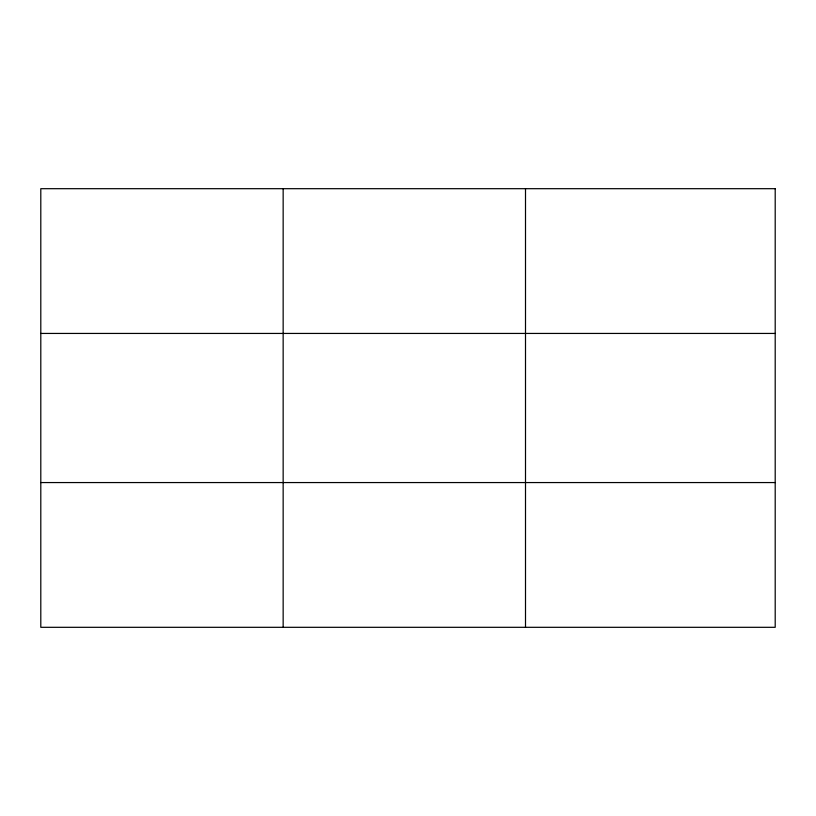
<?xml version="1.0" encoding="UTF-8"?>
<svg xmlns="http://www.w3.org/2000/svg" width="816" height="816" viewBox="0 0 816 816"><rect width="100%" height="100%" fill="white"/><g stroke="black" fill="none" stroke-linecap="round" stroke-linejoin="round"><path stroke-width="1.22" d="M283.152 627.31L283.152 188.69M525.504 627.31L525.504 188.69M40.8 333.438L775.2 333.438M40.8 482.562L775.2 482.562M775.2 188.69L775.2 627.31L40.8 627.31L40.8 188.69L775.2 188.69"/></g></svg>
